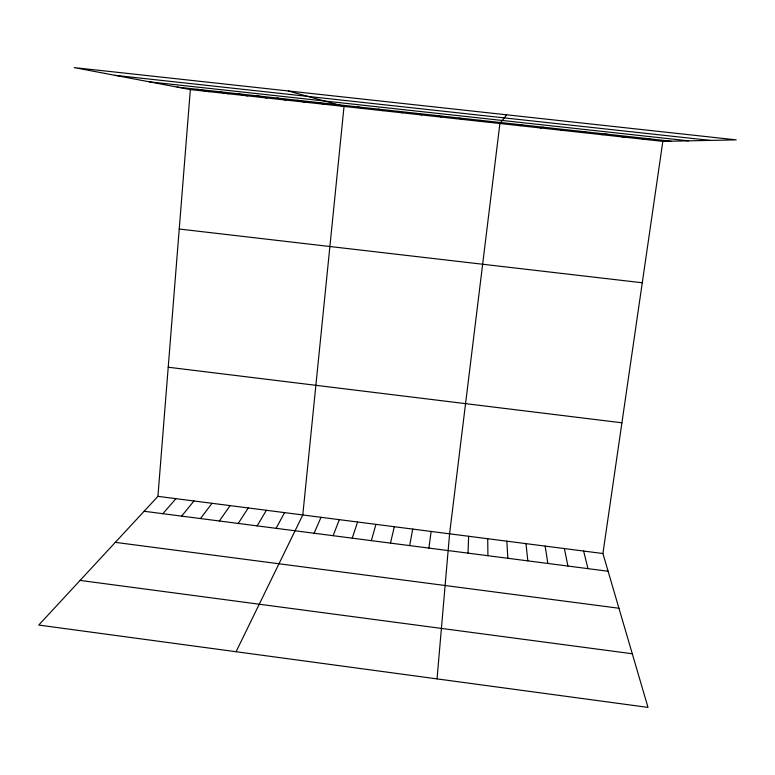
<?xml version="1.0" encoding="UTF-8"?>
<svg xmlns="http://www.w3.org/2000/svg" width="775" height="775" viewBox="0 0 775 775"><rect width="100%" height="100%" fill="white"/><g stroke="black" fill="none" stroke-linecap="round" stroke-linejoin="round"><path stroke-width="1.16" d="M468.013 553.137L468.633 536.271M662.838 141.37L602.911 553.524L648.007 707.401L38.75 625.057L157.926 496.349L190.35 89.6L74.206 67.599L736.25 139.868L662.838 141.37L190.35 89.6M437.042 678.881L449.587 533.82L499.904 123.516L506.656 114.807M428.885 548.08L431.132 531.447M409.675 545.59L412.697 529.083M390.484 543.11L394.31 526.719M371.332 540.64L375.943 524.355M352.218 538.17L357.604 522.001M333.134 535.699L339.305 519.657M314.088 533.239L321.024 517.303M236.075 651.727L302.783 514.958L344.032 106.437L288.29 90.975M276.084 528.327L284.57 512.624M257.135 525.876L266.387 510.289M238.216 523.435L248.242 507.954M219.325 520.994L230.117 505.62M200.473 518.553L212.021 503.304M181.66 516.121L193.963 500.979M162.866 513.699L175.935 498.664M520.141 125.734L521.837 124.852M540.417 127.962L543.042 127.177M560.722 130.181L564.287 129.502M581.076 132.409L585.571 131.828M601.458 134.647L606.893 134.172M621.879 136.884L628.263 136.507M642.339 139.122L649.673 138.851M115.068 75.34L710.278 140.401M149.42 81.85L688.568 140.847M177.146 87.091L671.121 141.205M179.238 229.022L642.281 282.768M168.223 367.224L621.918 422.792M157.926 496.349L602.911 553.524M144.111 511.267L608.104 571.243M115.33 542.355L618.954 608.249M80.087 580.417L632.293 653.761M197.083 89.28L209.444 91.692M217.058 91.469L228.567 93.785M237.082 93.659L247.729 95.887M257.135 95.858L266.92 97.989M277.218 98.057L286.149 100.091M297.348 100.266L305.408 102.203M317.508 102.474L324.706 104.315M357.953 106.902L363.397 108.558M378.219 109.12L382.792 110.689M398.534 111.348L402.225 112.811M418.887 113.576L421.697 114.952M439.28 115.804L441.198 117.083M459.701 118.042L460.728 119.224M583.633 551.044L587.983 568.637M564.384 548.574L567.901 566.041M545.164 546.104L547.847 563.454M480.171 120.29L480.297 121.375M525.983 543.633L527.833 560.868M506.831 541.173L507.858 558.281M487.717 538.722L487.911 555.704"/></g></svg>
